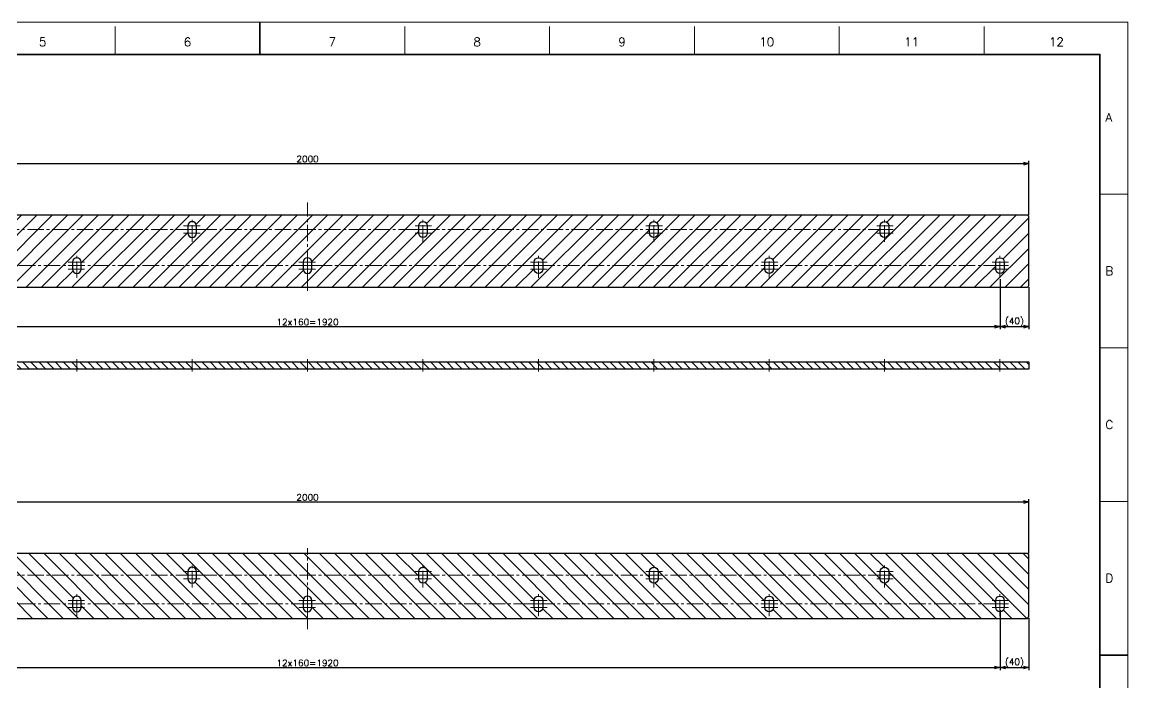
# Model space of a CAD drawing. Header units: millimetres. Extents: x 0 to 2485, y -14 to 1749.
# Drawn here: x 951 to 2485, y 833 to 1749 of the extents above; entities that cross this region are included whole.
import ezdxf
from ezdxf.enums import TextEntityAlignment as Align

# ---------------------------------------------------------------- set-up
doc = ezdxf.new("R2010")
doc.units = ezdxf.units.MM
doc.header["$LTSCALE"] = 1.2
doc.header["$PDMODE"] = 99
doc.header["$PDSIZE"] = 1
doc.linetypes.add('CENTER2', pattern=[28.575, 19.05, -3.175, 3.175, -3.175])
for name, color, linetype, lineweight in [('05_CENTER', 4, 'CENTER2', 13), ('08_DIM', 3, 'Continuous', 13), ('90_FRAME', 5, 'Continuous', 35)]:
    doc.layers.add(name, color=color, linetype=linetype, lineweight=lineweight)
doc.layers.add('91_BLANK', color=5, linetype='Continuous', lineweight=0, plot=False)
doc.styles.add('KSS_TXT', font='txt.shx', dxfattribs={"bigfont": 'extfont2.shx'})
doc.dimstyles.new('KSS_DIM', dxfattribs={"dimscale": 3, "dimtxt": 3, "dimasz": 2.5, "dimexe": 1.25, "dimexo": 0.625, "dimtad": 1, "dimdsep": 46, "dimtxsty": 'KSS_TXT', "dimblk": 'OPEN30', "dimcen": 0, "dimazin": 2, "dimtfac": 0.75, "dimtmove": 0, "dimatfit": 3, "dimldrblk": 'OPEN30', "dimfxl": 1.25, "dimtolj": 1, "dimarcsym": 0})

# ---------------------------------------------------------------- blocks, each defined once
blk = doc.blocks.new('_Open30')
at = {"color": 0, "linetype": 'ByBlock', "lineweight": -2}
for p, q in [((-1, 0.27), (0, 0)), ((0, 0), (-1, -0.27)), ((0, 0), (-1, 0))]:
    blk.add_line(p, q, dxfattribs=at)
blk = doc.blocks.new('*D149')
at = {"layer": '08_DIM', "color": 0, "lineweight": -2, "transparency": 16777216}
for p, q in [((347.3, 1481.1), (347.3, 1556.4)), ((354.8, 1552.6), (2339.8, 1552.6)), ((2347.3, 1481.1), (2347.3, 1556.4))]:
    blk.add_line(p, q, dxfattribs=at)
at = {"layer": 'Defpoints', "color": 0, "transparency": 16777216}
for p in [(2347.3, 1552.6), (347.3, 1479.2), (2347.3, 1479.2)]:
    blk.add_point(p, dxfattribs=at)
at = {"layer": '08_DIM', "color": 0, "lineweight": -2, "transparency": 16777216, "xscale": 7.5, "yscale": 7.5, "zscale": 7.5, "rotation": 180}
blk.add_blockref('_Open30', (347.3, 1552.6), dxfattribs=at)
at = {"layer": '08_DIM', "color": 0, "lineweight": -2, "transparency": 16777216, "xscale": 7.5, "yscale": 7.5, "zscale": 7.5}
blk.add_blockref('_Open30', (2347.3, 1552.6), dxfattribs=at)
at = {"layer": '08_DIM', "color": 0, "transparency": 16777216, "insert": (1347.3, 1559), "char_height": 9, "attachment_point": 5, "style": 'KSS_TXT'}
blk.add_mtext('\\A1;2000', dxfattribs=at)
blk = doc.blocks.new('*D150')
at = {"layer": '08_DIM', "color": 0, "lineweight": -2, "transparency": 16777216}
for p, q in [((387.3, 1392.3), (387.3, 1322.9)), ((2307.3, 1392.3), (2307.3, 1322.9)), ((394.8, 1326.7), (2299.8, 1326.7))]:
    blk.add_line(p, q, dxfattribs=at)
at = {"layer": 'Defpoints', "color": 0, "transparency": 16777216}
for p in [(387.3, 1394.2), (2307.3, 1394.2), (2307.3, 1326.7)]:
    blk.add_point(p, dxfattribs=at)
at = {"layer": '08_DIM', "color": 0, "lineweight": -2, "transparency": 16777216, "xscale": 7.5, "yscale": 7.5, "zscale": 7.5, "rotation": 180}
blk.add_blockref('_Open30', (387.3, 1326.7), dxfattribs=at)
at = {"layer": '08_DIM', "color": 0, "lineweight": -2, "transparency": 16777216, "xscale": 7.5, "yscale": 7.5, "zscale": 7.5}
blk.add_blockref('_Open30', (2307.3, 1326.7), dxfattribs=at)
at = {"layer": '08_DIM', "color": 0, "transparency": 16777216, "insert": (1347.3, 1333), "char_height": 9, "attachment_point": 5, "style": 'KSS_TXT'}
blk.add_mtext('\\A1;12x160=1920', dxfattribs=at)
blk = doc.blocks.new('*D153')
at = {"layer": '08_DIM', "color": 0, "lineweight": -2, "transparency": 16777216}
for p, q in [((2307.3, 1392.3), (2307.3, 1322.9)), ((2347.3, 1381.3), (2347.3, 1322.9)), ((2314.8, 1326.7), (2339.8, 1326.7))]:
    blk.add_line(p, q, dxfattribs=at)
at = {"layer": 'Defpoints', "color": 0, "transparency": 16777216}
for p in [(2307.3, 1394.2), (2347.3, 1383.2), (2347.3, 1326.7)]:
    blk.add_point(p, dxfattribs=at)
at = {"layer": '08_DIM', "color": 0, "lineweight": -2, "transparency": 16777216, "xscale": 7.5, "yscale": 7.5, "zscale": 7.5, "rotation": 180}
blk.add_blockref('_Open30', (2307.3, 1326.7), dxfattribs=at)
at = {"layer": '08_DIM', "color": 0, "lineweight": -2, "transparency": 16777216, "xscale": 7.5, "yscale": 7.5, "zscale": 7.5}
blk.add_blockref('_Open30', (2347.3, 1326.7), dxfattribs=at)
at = {"layer": '08_DIM', "color": 0, "transparency": 16777216, "insert": (2327.3, 1333), "char_height": 9, "attachment_point": 5, "style": 'KSS_TXT'}
blk.add_mtext('\\A1;(40)', dxfattribs=at)
blk = doc.blocks.new('*D164')
at = {"layer": '08_DIM', "color": 0, "lineweight": -2, "transparency": 16777216}
for p, q in [((347.3, 1012), (347.3, 1087.3)), ((354.8, 1083.5), (2339.8, 1083.5)), ((2347.3, 1012), (2347.3, 1087.3))]:
    blk.add_line(p, q, dxfattribs=at)
at = {"layer": 'Defpoints', "color": 0, "transparency": 16777216}
for p in [(2347.3, 1083.5), (347.3, 1010.1), (2347.3, 1010.1)]:
    blk.add_point(p, dxfattribs=at)
at = {"layer": '08_DIM', "color": 0, "lineweight": -2, "transparency": 16777216, "xscale": 7.5, "yscale": 7.5, "zscale": 7.5, "rotation": 180}
blk.add_blockref('_Open30', (347.3, 1083.5), dxfattribs=at)
at = {"layer": '08_DIM', "color": 0, "lineweight": -2, "transparency": 16777216, "xscale": 7.5, "yscale": 7.5, "zscale": 7.5}
blk.add_blockref('_Open30', (2347.3, 1083.5), dxfattribs=at)
at = {"layer": '08_DIM', "color": 0, "transparency": 16777216, "insert": (1347.3, 1089.9), "char_height": 9, "attachment_point": 5, "style": 'KSS_TXT'}
blk.add_mtext('\\A1;2000', dxfattribs=at)
blk = doc.blocks.new('*D165')
at = {"layer": '08_DIM', "color": 0, "lineweight": -2, "transparency": 16777216}
for p, q in [((387.3, 933.3), (387.3, 850.2)), ((2307.3, 933.3), (2307.3, 850.2)), ((394.8, 854), (2299.8, 854))]:
    blk.add_line(p, q, dxfattribs=at)
at = {"layer": 'Defpoints', "color": 0, "transparency": 16777216}
for p in [(387.3, 935.1), (2307.3, 935.1), (2307.3, 854)]:
    blk.add_point(p, dxfattribs=at)
at = {"layer": '08_DIM', "color": 0, "lineweight": -2, "transparency": 16777216, "xscale": 7.5, "yscale": 7.5, "zscale": 7.5, "rotation": 180}
blk.add_blockref('_Open30', (387.3, 854), dxfattribs=at)
at = {"layer": '08_DIM', "color": 0, "lineweight": -2, "transparency": 16777216, "xscale": 7.5, "yscale": 7.5, "zscale": 7.5}
blk.add_blockref('_Open30', (2307.3, 854), dxfattribs=at)
at = {"layer": '08_DIM', "color": 0, "transparency": 16777216, "insert": (1347.3, 860.3), "char_height": 9, "attachment_point": 5, "style": 'KSS_TXT'}
blk.add_mtext('\\A1;12x160=1920', dxfattribs=at)
blk = doc.blocks.new('*D168')
at = {"layer": '08_DIM', "color": 0, "lineweight": -2, "transparency": 16777216}
for p, q in [((2307.3, 933.3), (2307.3, 850.2)), ((2347.3, 922.3), (2347.3, 850.2)), ((2314.8, 854), (2339.8, 854))]:
    blk.add_line(p, q, dxfattribs=at)
at = {"layer": 'Defpoints', "color": 0, "transparency": 16777216}
for p in [(2307.3, 935.1), (2347.3, 924.1), (2347.3, 854)]:
    blk.add_point(p, dxfattribs=at)
at = {"layer": '08_DIM', "color": 0, "lineweight": -2, "transparency": 16777216, "xscale": 7.5, "yscale": 7.5, "zscale": 7.5, "rotation": 180}
blk.add_blockref('_Open30', (2307.3, 854), dxfattribs=at)
at = {"layer": '08_DIM', "color": 0, "lineweight": -2, "transparency": 16777216, "xscale": 7.5, "yscale": 7.5, "zscale": 7.5}
blk.add_blockref('_Open30', (2347.3, 854), dxfattribs=at)
at = {"layer": '08_DIM', "color": 0, "transparency": 16777216, "insert": (2327.3, 860.3), "char_height": 9, "attachment_point": 5, "style": 'KSS_TXT'}
blk.add_mtext('\\A1;(40)', dxfattribs=at)

msp = doc.modelspace()

# ---------------------------------------------------------------- hatches: boundary and pattern name
h = msp.add_hatch()
h.set_pattern_fill('_USER', color=3, scale=15, angle=45, pattern_type=0)
h.set_pattern_definition([(45, (0, 0), (-10.6066, 10.6066), [])])
h.paths.add_polyline_path([(349.293, 1481.185), (347.293, 1479.185), (347.293, 1383.185), (349.293, 1381.185), (2345.293, 1381.185), (2347.293, 1383.185), (2347.293, 1479.185), (2345.293, 1481.185)])
h.paths.add_polyline_path([(393.293, 1416.185), (393.293, 1406.185, -1), (381.293, 1406.185), (381.293, 1416.185, -1)], flags=16)
h.paths.add_polyline_path([(541.293, 1456.185), (541.293, 1466.185, -1), (553.293, 1466.185), (553.293, 1456.185, -1)], flags=16)
h.paths.add_polyline_path([(701.293, 1416.185, -1), (713.293, 1416.185), (713.293, 1406.185, -1), (701.293, 1406.185)], flags=16)
h.paths.add_polyline_path([(861.293, 1456.185), (861.293, 1466.185, -1), (873.293, 1466.185), (873.293, 1456.185, -1)], flags=16)
h.paths.add_polyline_path([(1021.293, 1416.185, -1), (1033.293, 1416.185), (1033.293, 1406.185, -1), (1021.293, 1406.185)], flags=16)
h.paths.add_polyline_path([(1181.293, 1456.185), (1181.293, 1466.185, -1), (1193.293, 1466.185), (1193.293, 1456.185, -1)], flags=16)
h.paths.add_polyline_path([(1341.293, 1416.185, -1), (1353.293, 1416.185), (1353.293, 1406.185, -1), (1341.293, 1406.185)], flags=16)
h.paths.add_polyline_path([(1501.293, 1456.185), (1501.293, 1466.185, -1), (1513.293, 1466.185), (1513.293, 1456.185, -1)], flags=16)
h.paths.add_polyline_path([(1661.293, 1416.185, -1), (1673.293, 1416.185), (1673.293, 1406.185, -1), (1661.293, 1406.185)], flags=16)
h.paths.add_polyline_path([(1821.293, 1456.185), (1821.293, 1466.185, -1), (1833.293, 1466.185), (1833.293, 1456.185, -1)], flags=16)
h.paths.add_polyline_path([(1981.293, 1416.185, -1), (1993.293, 1416.185), (1993.293, 1406.185, -1), (1981.293, 1406.185)], flags=16)
h.paths.add_polyline_path([(2141.293, 1456.185), (2141.293, 1466.185, -1), (2153.293, 1466.185), (2153.293, 1456.185, -1)], flags=16)
h.paths.add_polyline_path([(2301.293, 1416.185, -1), (2313.293, 1416.185), (2313.293, 1406.185, -1), (2301.293, 1406.185)], flags=16)
h = msp.add_hatch()
h.set_pattern_fill('_USER', color=3, scale=8, angle=135, pattern_type=0)
h.set_pattern_definition([(135, (10627.103, 5914.387), (-5.656854, -5.656854), [])])
h.paths.add_polyline_path([(2347.293, 1267.731), (2347.293, 1277.731), (427.293, 1277.731), (427.293, 1267.731)])
h.paths.add_polyline_path([(427.293, 1267.731), (427.293, 1277.731), (397.293, 1277.731), (397.293, 1267.731)])
h.paths.add_polyline_path([(397.293, 1267.731), (397.293, 1277.731), (347.293, 1277.731), (347.293, 1267.731)])
h = msp.add_hatch()
h.set_pattern_fill('_USER', color=3, scale=15, angle=135, pattern_type=0)
h.set_pattern_definition([(135, (0, 0), (-10.6066, -10.6066), [])])
h.paths.add_polyline_path([(349.293, 1012.131), (347.293, 1010.131), (347.293, 924.131), (349.293, 922.131), (2345.293, 922.131), (2347.293, 924.131), (2347.293, 1010.131), (2345.293, 1012.131)])
h.paths.add_polyline_path([(393.293, 947.131), (393.293, 937.131, -1), (381.293, 937.131), (381.293, 947.131, -1)], flags=16)
h.paths.add_polyline_path([(541.293, 977.131), (541.293, 987.131, -1), (553.293, 987.131), (553.293, 977.131, -1)], flags=16)
h.paths.add_polyline_path([(701.293, 947.131, -1), (713.293, 947.131), (713.293, 937.131, -1), (701.293, 937.131)], flags=16)
h.paths.add_polyline_path([(861.293, 977.131), (861.293, 987.131, -1), (873.293, 987.131), (873.293, 977.131, -1)], flags=16)
h.paths.add_polyline_path([(1021.293, 947.131, -1), (1033.293, 947.131), (1033.293, 937.131, -1), (1021.293, 937.131)], flags=16)
h.paths.add_polyline_path([(1181.293, 977.131), (1181.293, 987.131, -1), (1193.293, 987.131), (1193.293, 977.131, -1)], flags=16)
h.paths.add_polyline_path([(1341.293, 947.131, -1), (1353.293, 947.131), (1353.293, 937.131, -1), (1341.293, 937.131)], flags=16)
h.paths.add_polyline_path([(1501.293, 977.131), (1501.293, 987.131, -1), (1513.293, 987.131), (1513.293, 977.131, -1)], flags=16)
h.paths.add_polyline_path([(1661.293, 947.131, -1), (1673.293, 947.131), (1673.293, 937.131, -1), (1661.293, 937.131)], flags=16)
h.paths.add_polyline_path([(1821.293, 977.131), (1821.293, 987.131, -1), (1833.293, 987.131), (1833.293, 977.131, -1)], flags=16)
h.paths.add_polyline_path([(1981.293, 947.131, -1), (1993.293, 947.131), (1993.293, 937.131, -1), (1981.293, 937.131)], flags=16)
h.paths.add_polyline_path([(2141.293, 977.131), (2141.293, 987.131, -1), (2153.293, 987.131), (2153.293, 977.131, -1)], flags=16)
h.paths.add_polyline_path([(2301.293, 947.131, -1), (2313.293, 947.131), (2313.293, 937.131, -1), (2301.293, 937.131)], flags=16)

# ---------------------------------------------------------------- linework, layer by layer
at = {"color": 0}
for points in [[(349.293, 1381.185), (2345.293, 1381.185), (2347.293, 1383.185), (2347.293, 1479.185), (2345.293, 1481.185), (349.293, 1481.185), (347.293, 1479.185), (347.293, 1383.185)], [(2347.293, 1277.731), (2347.293, 1267.731), (347.293, 1267.731), (347.293, 1277.731)], [(349.293, 922.131), (2345.293, 922.131), (2347.293, 924.131), (2347.293, 1010.131), (2345.293, 1012.131), (349.293, 1012.131), (347.293, 1010.131), (347.293, 924.131)]]:
    msp.add_lwpolyline(points, close=True, dxfattribs=at)
for points in [[(1181.293, 1466.185), (1181.293, 1456.185, 1), (1193.293, 1456.185), (1193.293, 1466.185, 1)], [(1513.293, 1466.185), (1513.293, 1456.185, -1), (1501.293, 1456.185), (1501.293, 1466.185, -1)], [(1833.293, 1466.185), (1833.293, 1456.185, -1), (1821.293, 1456.185), (1821.293, 1466.185, -1)], [(2153.293, 1466.185), (2153.293, 1456.185, -1), (2141.293, 1456.185), (2141.293, 1466.185, -1)], [(1021.293, 1416.185), (1021.293, 1406.185, 1), (1033.293, 1406.185), (1033.293, 1416.185, 1)], [(1341.293, 1416.185), (1341.293, 1406.185, 1), (1353.293, 1406.185), (1353.293, 1416.185, 1)], [(1673.293, 1416.185), (1673.293, 1406.185, -1), (1661.293, 1406.185), (1661.293, 1416.185, -1)], [(1993.293, 1416.185), (1993.293, 1406.185, -1), (1981.293, 1406.185), (1981.293, 1416.185, -1)], [(2313.293, 1416.185), (2313.293, 1406.185, -1), (2301.293, 1406.185), (2301.293, 1416.185, -1)], [(1181.293, 987.131), (1181.293, 977.131, 1), (1193.293, 977.131), (1193.293, 987.131, 1)], [(1513.293, 987.131), (1513.293, 977.131, -1), (1501.293, 977.131), (1501.293, 987.131, -1)], [(1833.293, 987.131), (1833.293, 977.131, -1), (1821.293, 977.131), (1821.293, 987.131, -1)], [(2153.293, 987.131), (2153.293, 977.131, -1), (2141.293, 977.131), (2141.293, 987.131, -1)], [(1021.293, 947.131), (1021.293, 937.131, 1), (1033.293, 937.131), (1033.293, 947.131, 1)], [(1341.293, 947.131), (1341.293, 937.131, 1), (1353.293, 937.131), (1353.293, 947.131, 1)], [(1673.293, 947.131), (1673.293, 937.131, -1), (1661.293, 937.131), (1661.293, 947.131, -1)], [(1993.293, 947.131), (1993.293, 937.131, -1), (1981.293, 937.131), (1981.293, 947.131, -1)], [(2313.293, 947.131), (2313.293, 937.131, -1), (2301.293, 937.131), (2301.293, 947.131, -1)]]:
    msp.add_lwpolyline(points, format="xyb", close=True, dxfattribs=at)
at = {"layer": '05_CENTER'}
for p, q in [((1347.293, 1376.31), (1347.293, 1498.722)), ((1187.293, 1444.185), (1187.293, 1478.185)), ((1507.293, 1444.185), (1507.293, 1478.185)), ((1827.293, 1444.185), (1827.293, 1478.185)), ((2147.293, 1444.185), (2147.293, 1478.185)), ((547.293, 1461.185), (2147.293, 1461.185)), ((1175.293, 1466.185), (1199.293, 1466.185)), ((1175.293, 1461.185), (1199.293, 1461.185)), ((1519.293, 1466.185), (1495.293, 1466.185)), ((1519.293, 1461.185), (1495.293, 1461.185)), ((1839.293, 1466.185), (1815.293, 1466.185)), ((1839.293, 1461.185), (1815.293, 1461.185)), ((2159.293, 1466.185), (2135.293, 1466.185)), ((2159.293, 1461.185), (2135.293, 1461.185)), ((1175.293, 1456.185), (1199.293, 1456.185)), ((1519.293, 1456.185), (1495.293, 1456.185)), ((1839.293, 1456.185), (1815.293, 1456.185)), ((2159.293, 1456.185), (2135.293, 1456.185)), ((1027.293, 1394.185), (1027.293, 1428.185)), ((1347.293, 1394.185), (1347.293, 1428.185)), ((1667.293, 1394.185), (1667.293, 1428.185)), ((1987.293, 1394.185), (1987.293, 1428.185)), ((2307.293, 1394.185), (2307.293, 1428.185)), ((2307.293, 1411.185), (387.293, 1411.185)), ((1015.293, 1416.185), (1039.293, 1416.185)), ((1015.293, 1411.185), (1039.293, 1411.185)), ((1335.293, 1416.185), (1359.293, 1416.185)), ((1335.293, 1411.185), (1359.293, 1411.185)), ((1679.293, 1416.185), (1655.293, 1416.185)), ((1679.293, 1411.185), (1655.293, 1411.185)), ((1999.293, 1416.185), (1975.293, 1416.185)), ((1999.293, 1411.185), (1975.293, 1411.185)), ((2319.293, 1416.185), (2295.293, 1416.185)), ((2319.293, 1411.185), (2295.293, 1411.185)), ((1015.293, 1406.185), (1039.293, 1406.185)), ((1335.293, 1406.185), (1359.293, 1406.185)), ((1679.293, 1406.185), (1655.293, 1406.185)), ((1999.293, 1406.185), (1975.293, 1406.185)), ((2319.293, 1406.185), (2295.293, 1406.185)), ((1027.293, 1281.668), (1027.293, 1264.221)), ((1187.293, 1281.668), (1187.293, 1264.221)), ((1347.293, 1281.668), (1347.293, 1264.221)), ((1507.293, 1281.668), (1507.293, 1264.221)), ((1667.293, 1281.668), (1667.293, 1264.221)), ((1827.293, 1281.668), (1827.293, 1264.221)), ((1987.293, 1281.668), (1987.293, 1264.221)), ((2147.293, 1281.668), (2147.293, 1264.221)), ((2307.293, 1281.668), (2307.293, 1264.221)), ((1347.293, 907.256), (1347.293, 1019.507)), ((1187.293, 965.131), (1187.293, 999.131)), ((1507.293, 965.131), (1507.293, 999.131)), ((1827.293, 965.131), (1827.293, 999.131)), ((2147.293, 965.131), (2147.293, 999.131)), ((547.293, 982.131), (2147.293, 982.131)), ((1175.293, 987.131), (1199.293, 987.131)), ((1175.293, 982.131), (1199.293, 982.131)), ((1519.293, 987.131), (1495.293, 987.131)), ((1519.293, 982.131), (1495.293, 982.131)), ((1839.293, 987.131), (1815.293, 987.131)), ((1839.293, 982.131), (1815.293, 982.131)), ((2159.293, 987.131), (2135.293, 987.131)), ((2159.293, 982.131), (2135.293, 982.131)), ((1175.293, 977.131), (1199.293, 977.131)), ((1519.293, 977.131), (1495.293, 977.131)), ((1839.293, 977.131), (1815.293, 977.131)), ((2159.293, 977.131), (2135.293, 977.131)), ((1027.293, 925.131), (1027.293, 959.131)), ((1347.293, 925.131), (1347.293, 959.131)), ((1667.293, 925.131), (1667.293, 959.131)), ((1987.293, 925.131), (1987.293, 959.131)), ((2307.293, 925.131), (2307.293, 959.131)), ((2307.293, 942.131), (387.293, 942.131)), ((1015.293, 947.131), (1039.293, 947.131)), ((1015.293, 942.131), (1039.293, 942.131)), ((1015.293, 937.131), (1039.293, 937.131)), ((1335.293, 947.131), (1359.293, 947.131)), ((1335.293, 942.131), (1359.293, 942.131)), ((1335.293, 937.131), (1359.293, 937.131)), ((1679.293, 947.131), (1655.293, 947.131)), ((1679.293, 942.131), (1655.293, 942.131)), ((1679.293, 937.131), (1655.293, 937.131)), ((1999.293, 947.131), (1975.293, 947.131)), ((1999.293, 942.131), (1975.293, 942.131)), ((1999.293, 937.131), (1975.293, 937.131)), ((2319.293, 947.131), (2295.293, 947.131)), ((2319.293, 942.131), (2295.293, 942.131)), ((2319.293, 937.131), (2295.293, 937.131))]:
    msp.add_line(p, q, dxfattribs=at)
at = {"layer": '90_FRAME'}
for p, q in [((1281.127, 1748.759), (1281.127, 1703.874)), ((2484.603, 871.293), (2445.717, 871.293))]:
    msp.add_line(p, q, dxfattribs=at)
at = {"layer": '90_FRAME', "color": 4, "lineweight": 13}
for p, q in [((1080.327, 1703.874), (1080.327, 1742.759)), ((1481.927, 1703.874), (1481.927, 1742.759)), ((1682.728, 1703.874), (1682.728, 1742.759)), ((1883.528, 1703.874), (1883.528, 1742.759)), ((2084.328, 1703.874), (2084.328, 1742.759)), ((2285.128, 1703.874), (2285.128, 1742.759)), ((2484.603, 1510.268), (2445.717, 1510.268)), ((2484.603, 1297.276), (2445.717, 1297.276)), ((2484.603, 1084.284), (2445.717, 1084.284))]:
    msp.add_line(p, q, dxfattribs=at)
at = {"layer": '90_FRAME'}
msp.add_lwpolyline([(116.538, 38.712), (2445.717, 38.712), (2445.717, 1703.874), (116.538, 1703.874)], close=True, dxfattribs=at)
at = {"layer": '91_BLANK'}
msp.add_lwpolyline([(0, 0), (2484.603, 0), (2484.603, 1748.759), (0, 1748.759)], close=True, dxfattribs=at)

# ---------------------------------------------------------------- texts
at = {"layer": '90_FRAME', "color": 0, "lineweight": 13, "style": 'KSS_TXT'}
for s, p in [('5', (979.927, 1711.619)), ('6', (1180.727, 1711.619)), ('7', (1381.527, 1711.619)), ('8', (1582.328, 1711.619)), ('9', (1783.128, 1711.619)), ('10', (1983.928, 1711.619)), ('11', (2184.728, 1711.619)), ('12', (2385.528, 1711.619))]:
    msp.add_text(s, height=12, dxfattribs=at).set_placement(p, align=Align.BOTTOM_CENTER)
for s, p in [('A', (2453.447, 1616.764)), ('B', (2453.447, 1403.772)), ('C', (2453.447, 1190.78)), ('D', (2453.447, 977.789))]:
    msp.add_text(s, height=12, dxfattribs=at).set_placement(p, align=Align.MIDDLE_LEFT)

# ---------------------------------------------------------------- dimensions: what is measured, and where the dimension line sits
at = {"layer": '08_DIM'}
for base, p1, p2, picture, middle in [((2347.293, 1552.601), (347.293, 1479.185), (2347.293, 1479.185), '*D149', (1347.293, 1558.976)), ((2347.293, 1083.547), (347.293, 1010.131), (2347.293, 1010.131), '*D164', (1347.293, 1089.922))]:
    dim = msp.add_linear_dim(base=base, p1=p1, p2=p2, dimstyle='KSS_DIM', dxfattribs=at)
    dim.commit()
    dim.dimension.update_dxf_attribs({"geometry": picture, "text_midpoint": middle})
for base, p1, p2, picture, middle in [((2307.293, 1326.653), (387.293, 1394.185), (2307.293, 1394.185), '*D150', (1347.293, 1333.028)), ((2307.293, 853.96), (387.293, 935.131), (2307.293, 935.131), '*D165', (1347.293, 860.335))]:
    dim = msp.add_linear_dim(base=base, p1=p1, p2=p2, text='12x160=<>', dimstyle='KSS_DIM', dxfattribs=at)
    dim.commit()
    dim.dimension.update_dxf_attribs({"geometry": picture, "text_midpoint": middle})
for base, p1, p2, picture, middle in [((2347.293, 1326.653), (2307.293, 1394.185), (2347.293, 1383.185), '*D153', (2327.293, 1333.028)), ((2347.293, 853.96), (2307.293, 935.131), (2347.293, 924.131), '*D168', (2327.293, 860.335))]:
    dim = msp.add_linear_dim(base=base, p1=p1, p2=p2, angle=180, text='(<>)', dimstyle='KSS_DIM', dxfattribs=at)
    dim.commit()
    dim.dimension.update_dxf_attribs({"geometry": picture, "text_midpoint": middle})

doc.saveas('drawing.dxf')
